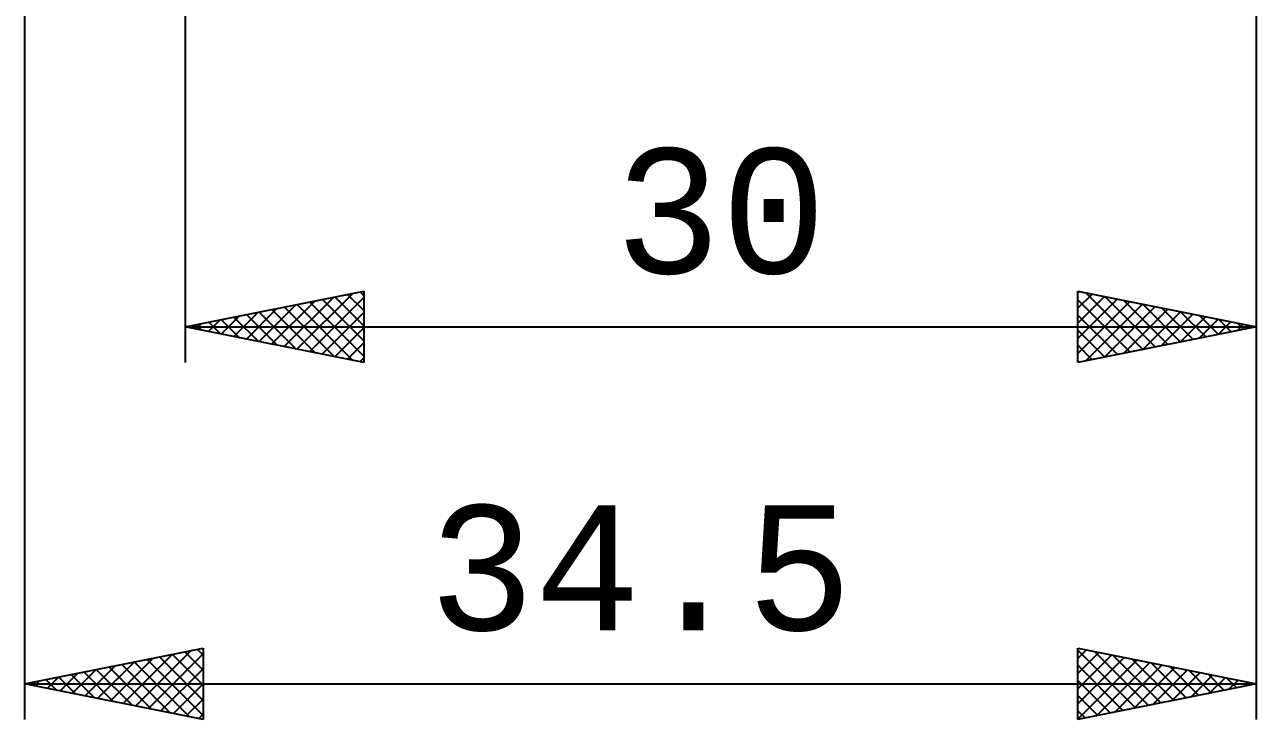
# Model space of a CAD drawing. Header units: millimetres. Extents: x -56 to 101, y -50 to 38.
# Drawn here: x 3.8 to 38.3, y -49.5 to -30.03 of the extents above; entities that cross this region are included whole.
import ezdxf
from ezdxf.enums import TextEntityAlignment as Align

# ---------------------------------------------------------------- set-up
doc = ezdxf.new("R2010")
doc.units = ezdxf.units.MM
doc.header["$LTSCALE"] = 5.2
doc.layers.add('2', color=7, linetype='CONTINUOUS')
doc.styles.get("Standard").update_dxf_attribs({"font": 'Monospac821 BT'})

msp = doc.modelspace()

# ---------------------------------------------------------------- linework, layer by layer
at = {"layer": '2', "color": 7, "linetype": 'CONTINUOUS', "lineweight": 25}
for p, q in [((38.3, -39.5), (38.3, 0)), ((38.3, -49.5), (38.3, 0)), ((3.8, -0.5), (3.8, -49.5)), ((8.3, -0.5), (8.3, -39.5)), ((8.3, -38.5), (13.3, -37.5)), ((11.425, -39.125), (12.988, -37.562)), ((12.846, -37.591), (13.3, -38.045)), ((13.199, -37.52), (13.3, -37.621)), ((13.3, -37.5), (13.3, -39.5)), ((33.3, -39.5), (33.3, -37.5)), ((33.3, -37.5), (38.3, -38.5)), ((33.3, -37.552), (33.343, -37.509)), ((33.3, -37.976), (33.697, -37.579)), ((33.526, -37.545), (35.117, -39.137)), ((10.365, -38.913), (11.397, -37.881)), ((10.718, -38.984), (11.927, -37.775)), ((11.072, -39.054), (12.457, -37.669)), ((11.078, -37.944), (12.467, -39.333)), ((11.432, -37.874), (12.997, -39.439)), ((11.779, -39.196), (13.3, -37.674)), ((11.785, -37.803), (13.3, -39.318)), ((12.139, -37.732), (13.3, -38.894)), ((12.492, -37.662), (13.3, -38.469)), ((33.3, -38.4), (34.05, -37.65)), ((33.3, -38.825), (34.404, -37.721)), ((33.3, -37.744), (34.764, -39.207)), ((33.3, -39.249), (34.757, -37.791)), ((33.516, -39.457), (35.111, -37.862)), ((34.047, -39.351), (35.464, -37.933)), ((34.056, -37.651), (35.471, -39.066)), ((34.587, -37.757), (35.824, -38.995)), ((35.117, -37.863), (36.178, -38.924)), ((9.304, -38.701), (9.806, -38.199)), ((9.657, -38.771), (10.336, -38.093)), ((9.664, -38.227), (10.346, -38.909)), ((10.011, -38.842), (10.866, -37.987)), ((10.017, -38.157), (10.876, -39.015)), ((10.371, -38.086), (11.406, -39.121)), ((10.724, -38.015), (11.937, -39.227)), ((12.132, -39.266), (13.3, -38.099)), ((33.3, -38.168), (34.41, -39.278)), ((34.577, -39.245), (35.818, -38.004)), ((35.107, -39.139), (36.172, -38.074)), ((35.638, -39.032), (36.525, -38.145)), ((35.647, -37.969), (36.531, -38.854)), ((36.168, -38.926), (36.879, -38.216)), ((36.178, -38.076), (36.885, -38.783)), ((36.698, -38.82), (37.232, -38.286)), ((36.708, -38.182), (37.239, -38.712)), ((37.238, -38.288), (37.592, -38.642)), ((8.3, -38.5), (38.3, -38.5)), ((13.3, -39.5), (8.3, -38.5)), ((8.597, -38.559), (8.745, -38.411)), ((8.603, -38.439), (8.755, -38.591)), ((8.95, -38.63), (9.275, -38.305)), ((8.957, -38.369), (9.285, -38.697)), ((9.31, -38.298), (9.815, -38.803)), ((12.486, -39.337), (13.3, -38.523)), ((38.3, -38.5), (33.3, -39.5)), ((33.3, -38.592), (34.057, -39.349)), ((37.229, -38.714), (37.586, -38.357)), ((37.759, -38.608), (37.939, -38.428)), ((37.769, -38.394), (37.946, -38.571)), ((38.289, -38.502), (38.293, -38.499)), ((38.299, -38.5), (38.299, -38.5)), ((12.839, -39.408), (13.3, -38.947)), ((33.3, -39.016), (33.703, -39.419)), ((13.193, -39.479), (13.3, -39.372)), ((33.3, -39.441), (33.349, -39.49)), ((3.8, -48.5), (8.8, -47.5)), ((6.912, -49.122), (8.469, -47.566)), ((8.283, -47.603), (8.8, -48.12)), ((8.637, -47.533), (8.8, -47.696)), ((8.8, -47.5), (8.8, -49.5)), ((33.3, -49.5), (33.3, -47.5)), ((33.3, -47.5), (38.3, -48.5)), ((33.3, -47.794), (33.545, -47.549)), ((33.3, -47.561), (34.916, -49.177)), ((33.754, -47.591), (35.269, -49.106)), ((5.852, -48.91), (6.878, -47.884)), ((6.205, -48.981), (7.408, -47.778)), ((6.559, -49.052), (7.938, -47.672)), ((6.869, -47.886), (8.404, -49.421)), ((7.223, -47.815), (8.8, -49.393)), ((7.266, -49.193), (8.8, -47.659)), ((7.576, -47.745), (8.8, -48.969)), ((7.93, -47.674), (8.8, -48.544)), ((33.3, -48.218), (33.898, -47.62)), ((33.3, -48.642), (34.252, -47.69)), ((33.3, -49.066), (34.605, -47.761)), ((33.3, -49.491), (34.959, -47.832)), ((33.819, -49.396), (35.312, -47.902)), ((34.284, -47.697), (35.623, -49.035)), ((34.814, -47.803), (35.976, -48.965)), ((35.345, -47.909), (36.33, -48.894)), ((4.791, -48.698), (5.287, -48.203)), ((5.101, -48.24), (5.752, -48.89)), ((5.145, -48.769), (5.817, -48.097)), ((5.455, -48.169), (6.282, -48.996)), ((5.498, -48.84), (6.347, -47.991)), ((5.808, -48.098), (6.813, -49.103)), ((6.162, -48.028), (7.343, -49.209)), ((6.515, -47.957), (7.873, -49.315)), ((7.619, -49.264), (8.8, -48.083)), ((33.3, -47.985), (34.562, -49.248)), ((34.349, -49.29), (35.666, -47.973)), ((34.879, -49.184), (36.02, -48.044)), ((35.41, -49.078), (36.373, -48.115)), ((35.875, -48.015), (36.683, -48.823)), ((35.94, -48.972), (36.727, -48.185)), ((36.405, -48.121), (37.037, -48.753)), ((36.47, -48.866), (37.08, -48.256)), ((36.936, -48.227), (37.391, -48.682)), ((3.8, -48.5), (38.3, -48.5)), ((8.8, -49.5), (3.8, -48.5)), ((4.041, -48.452), (4.161, -48.572)), ((4.084, -48.557), (4.226, -48.415)), ((4.394, -48.381), (4.691, -48.678)), ((4.437, -48.627), (4.756, -48.309)), ((4.748, -48.31), (5.222, -48.784)), ((7.973, -49.335), (8.8, -48.508)), ((33.3, -48.41), (34.209, -49.318)), ((38.3, -48.5), (33.3, -49.5)), ((37.001, -48.76), (37.434, -48.327)), ((37.466, -48.333), (37.744, -48.611)), ((37.531, -48.654), (37.787, -48.397)), ((37.996, -48.439), (38.098, -48.54)), ((38.061, -48.548), (38.141, -48.468)), ((8.327, -49.405), (8.8, -48.932)), ((33.3, -48.834), (33.855, -49.389)), ((33.3, -49.258), (33.501, -49.46)), ((8.68, -49.476), (8.8, -49.356))]:
    msp.add_line(p, q, dxfattribs=at)

# ---------------------------------------------------------------- texts
for s, p in [('30', (23.3, -37)), ('34.5', (21.05, -47))]:
    msp.add_text(s, height=3.5, dxfattribs=at).set_placement(p, align=Align.CENTER)

doc.saveas('drawing.dxf')
